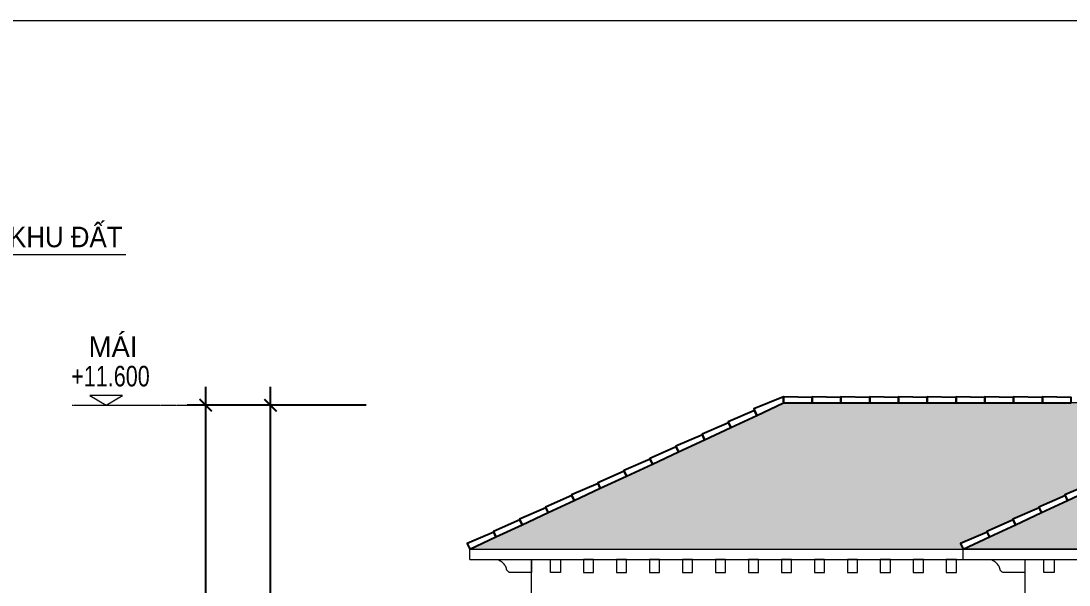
# Model space of a CAD drawing. Header units: millimetres. Extents: x 33748 to 451939, y -263262 to 62681.
# Drawn here: x 343607 to 353805, y -235812 to -230322 of the extents above; entities that cross this region are included whole.
import ezdxf

# ---------------------------------------------------------------- set-up
doc = ezdxf.new("R2010")
doc.units = ezdxf.units.MM
doc.header["$PDMODE"] = 98
doc.linetypes.add('CENTER', pattern=[50.8, 31.75, -6.35, 6.35, -6.35])
doc.layers.get('Defpoints').update_dxf_attribs({"color": 202, "lineweight": 13})
for name, color, linetype, lineweight in [('-CENTER', 143, 'CENTER', 13), ('-DIM', 9, 'Continuous', 13), ('-KH', 143, 'Continuous', 13), ('-LINE1', 7, 'Continuous', 18), ('-TEXT', 7, 'Continuous', 15), ('A72', 9, 'Continuous', 5)]:
    doc.layers.add(name, color=color, linetype=linetype, lineweight=lineweight)
doc.layers.add('-HATCH CONCRETE', color=54, linetype='Continuous')
doc.layers.add('13. NET HATCH', color=252, linetype='Continuous')
doc.styles.add('1', font='arial.ttf')
doc.styles.add('AVANH', font='', dxfattribs={"width": 0.8})
doc.styles.add('vnavanth', font='', dxfattribs={"width": 0.8})
doc.styles.add('X-5M-DH-TUM1$0$AVANTH', font='arial.ttf', dxfattribs={"width": 0.9})
doc.styles.add('X-ALL-SECTION$0$ROMANS', font='arial.ttf')
doc.styles.get('AVANH').set_extended_font_data('.VnAvantH')
doc.styles.get('vnavanth').set_extended_font_data('.VnAvantH')
doc.dimstyles.new('C_100A3', dxfattribs={"dimscale": 100, "dimtxt": 2.5, "dimasz": 1.2, "dimexe": 1.8, "dimexo": 0, "dimgap": 0.75, "dimtad": 1, "dimdec": 0, "dimzin": 0, "dimdsep": 46, "dimtxsty": 'AVANH', "dimblk": 'ARCHTICK', "dimcen": 0, "dimdle": 1.8, "dimclrd": 256, "dimclre": 256, "dimclrt": 7, "dimadec": 0, "dimazin": 0, "dimtfac": 0.0001, "dimtdec": 0, "dimtix": 1, "dimtmove": 2, "dimatfit": 3, "dimldrblk": 'ARCHTICK', "dimfxl": 1.8, "dimtolj": 1, "dimtzin": 0, "dimarcsym": 0})
doc.dimstyles.new('X-ALL-SECTION$0$ARROWS', dxfattribs={"dimscale": 100, "dimtxt": 2, "dimasz": 1, "dimexe": 2, "dimexo": 5, "dimgap": 1, "dimtad": 1, "dimdec": 0, "dimzin": 0, "dimdsep": 46, "dimtxsty": 'X-ALL-SECTION$0$ROMANS', "dimblk": 'X-ALL-SECTION$0$ARROWS', "dimcen": 0, "dimclrd": 256, "dimclre": 256, "dimclrt": 256, "dimazin": 0, "dimtfac": 0.5, "dimtdec": 0, "dimtofl": 0, "dimtmove": 2, "dimatfit": 3, "dimldrblk": 'X-ALL-SECTION$0$ARROWS', "dimfxl": 1, "dimtolj": 1, "dimtzin": 0, "dimlwd": -1, "dimlwe": -1, "dimarcsym": 0})

# ---------------------------------------------------------------- blocks, each defined once
blk = doc.blocks.new('X-ALL-SECTION$0$ARROWS')
blk.add_line((-1, 0), (0, 0))
at = {"const_width": 0.35}
blk.add_lwpolyline([(-1, -1), (0, 0), (-1, 1)], dxfattribs=at)
blk = doc.blocks.new('_ARCHTICK')
at = {"const_width": 0.15}
blk.add_lwpolyline([(-0.5, -0.5), (0.5, 0.5)], dxfattribs=at)
blk = doc.blocks.new('*D1115')
at = {"layer": '-DIM', "lineweight": -2, "transparency": 16777216}
for p, q in [((346035, -238642), (346035, -233882)), ((346966, -234062), (345855, -234062)), ((346966, -238462), (345855, -238462))]:
    blk.add_line(p, q, dxfattribs=at)
at = {"layer": 'Defpoints', "color": 0, "transparency": 16777216}
for p in [(346035, -234062), (346966, -234062), (346966, -238462)]:
    blk.add_point(p, dxfattribs=at)
at = {"layer": '-DIM', "lineweight": -2, "transparency": 16777216, "xscale": 120, "yscale": 120, "zscale": 120}
for p, rotation in [((346035, -234062), 90), ((346035, -238462), 270)]:
    blk.add_blockref('_ARCHTICK', p, dxfattribs=dict(at, rotation=rotation))
at = {"layer": '-DIM', "color": 7, "transparency": 16777216, "insert": (345831, -236262), "char_height": 250, "attachment_point": 5, "rotation": 90, "style": 'AVANH'}
blk.add_mtext('\\A1;4400', dxfattribs=at)
blk = doc.blocks.new('*D1116')
at = {"layer": '-DIM', "lineweight": -2, "transparency": 16777216}
for p, q in [((345405, -246292), (345405, -233882)), ((346966, -234062), (345225, -234062)), ((346966, -246112), (345225, -246112))]:
    blk.add_line(p, q, dxfattribs=at)
at = {"layer": 'Defpoints', "color": 0, "transparency": 16777216}
for p in [(345405, -234062), (346966, -234062), (346966, -246112)]:
    blk.add_point(p, dxfattribs=at)
at = {"layer": '-DIM', "lineweight": -2, "transparency": 16777216, "xscale": 120, "yscale": 120, "zscale": 120}
for p, rotation in [((345405, -234062), 90), ((345405, -246112), 270)]:
    blk.add_blockref('_ARCHTICK', p, dxfattribs=dict(at, rotation=rotation))
at = {"layer": '-DIM', "color": 7, "transparency": 16777216, "insert": (345201, -240087), "char_height": 250, "attachment_point": 5, "rotation": 90, "style": 'AVANH'}
blk.add_mtext('\\A1;12050', dxfattribs=at)

msp = doc.modelspace()

# ---------------------------------------------------------------- hatches: boundary and pattern name
at = {"layer": '13. NET HATCH'}
h = msp.add_hatch(dxfattribs=at)
h.set_pattern_fill('N-ONG-01', color=256, scale=200)
h.set_pattern_definition([(274.9697, (352765.325, -235262.424), (-199.998261, 2400.00021), [184.6944, -4432.664]), (180, (352781.33, -235446.42), (-200, -200), [16, -184]), (0, (352581.33, -235462.42), (200, 200), [56, -144]), (90, (352637.33, -235462.42), (-200, 200), [20, -180]), (270, (352765.33, -235442.42), (200, -200), [20, -180]), (0, (352765.33, -235462.42), (200, 200), [16, -184]), (0, (352581.33, -235446.42), (200, 200), [40, -160]), (85.0303, (352621.325, -235446.424), (199.998261, 2400.00021), [184.6944, -4432.664]), (52.6961, (352621.325, -235436.4244), (-2599.997178, -3400.002148), [52.8016, -5227.35]), (18.4349, (352653.325, -235394.424), (400.0001, 199.9997), [50.5964, -581.859]), (341.5651, (352701.325, -235378.424), (-400.0001, 199.9997), [50.5964, -581.859]), (307.3039, (352749.325, -235394.4244), (2599.997178, -3400.002148), [52.8016, -5227.35]), (20.2249, (352663.325, -235408.424), (-2199.999453, -800.001667), [40.497, -4009.1944]), (339.7751, (352701.325, -235394.424), (2199.999453, -800.001667), [40.497, -4009.1944]), (307.4054, (352739.325, -235408.424), (2000.00199, -2599.998493), [42.802, -4237.385]), (52.5946, (352637.325, -235442.424), (-2000.00199, -2599.998493), [42.802, -4237.385])])
h.paths.add_polyline_path([(352775.5, -235462.4), (352758.5, -235404.9), (355683.2, -234043.2), (351025, -234040.3), (347975.1, -235462.4)])
h = msp.add_hatch(dxfattribs=at)
h.set_pattern_fill('N-ONG-01', color=256, scale=200)
h.set_pattern_definition([(274.9697, (354119.64, -235262.424), (-199.998261, 2400.00021), [184.6944, -4432.664]), (180, (354135.64, -235446.42), (-200, -200), [16, -184]), (0, (353935.64, -235462.42), (200, 200), [56, -144]), (90, (353991.64, -235462.42), (-200, 200), [20, -180]), (270, (354119.64, -235442.42), (200, -200), [20, -180]), (0, (354119.64, -235462.42), (200, 200), [16, -184]), (0, (353935.64, -235446.42), (200, 200), [40, -160]), (85.0303, (353975.64, -235446.424), (199.998261, 2400.00021), [184.6944, -4432.664]), (52.6961, (353975.64, -235436.4244), (-2599.997178, -3400.002148), [52.8016, -5227.35]), (18.4349, (354007.64, -235394.424), (400.0001, 199.9997), [50.5964, -581.859]), (341.5651, (354055.64, -235378.424), (-400.0001, 199.9997), [50.5964, -581.859]), (307.3039, (354103.64, -235394.4244), (2599.997178, -3400.002148), [52.8016, -5227.35]), (20.2249, (354017.64, -235408.424), (-2199.999453, -800.001667), [40.497, -4009.1944]), (339.7751, (354055.64, -235394.424), (2199.999453, -800.001667), [40.497, -4009.1944]), (307.4054, (354093.64, -235408.424), (2000.00199, -2599.998493), [42.802, -4237.385]), (52.5946, (353991.64, -235442.424), (-2000.00199, -2599.998493), [42.802, -4237.385])])
h.paths.add_polyline_path([(352775.5, -235462.4), (355825.3, -234040.3), (358875.1, -235462.4)])

# ---------------------------------------------------------------- linework, layer by layer
at = {"layer": '-CENTER', "ltscale": 0.1}
msp.add_line((344104.6, -234062.3), (346933.5, -234062.3), dxfattribs=at)
at = {"layer": '-HATCH CONCRETE'}
for points in [[(351025, -234040.3), (351025, -233981.2), (350736.2, -234095.5), (350766.6, -234160.8)], [(351305, -234040.3), (351305, -233988.3), (351025, -233980.3), (351025, -234040.3)], [(351585, -234040.3), (351585, -233988.3), (351305, -233980.3), (351305, -234040.3)], [(351865, -234040.3), (351865, -233988.3), (351585, -233980.3), (351585, -234040.3)], [(352145, -234040.3), (352145, -233988.3), (351865, -233980.3), (351865, -234040.3)], [(352425, -234040.3), (352425, -233988.3), (352145, -233980.3), (352145, -234040.3)], [(352705, -234040.3), (352705, -233988.3), (352425, -233980.3), (352425, -234040.3)], [(352985, -234040.3), (352985, -233988.3), (352705, -233980.3), (352705, -234040.3)], [(353265, -234040.3), (353265, -233988.3), (352985, -233980.3), (352985, -234040.3)], [(353545, -234040.3), (353545, -233988.3), (353265, -233980.3), (353265, -234040.3)], [(353825, -234040.3), (353825, -233988.3), (353545, -233980.3), (353545, -234040.3)], [(350766.6, -234160.8), (350744.6, -234113.6), (350487.4, -234224.7), (350512.8, -234279.1)], [(350512.8, -234279.1), (350490.8, -234232), (350233.7, -234343), (350259, -234397.4)], [(350259, -234397.4), (350237.1, -234350.3), (349979.9, -234461.4), (350005.3, -234515.8)], [(350005.3, -234515.8), (349983.3, -234468.6), (349726.1, -234579.7), (349751.5, -234634.1)], [(349751.5, -234634.1), (349729.5, -234587), (349472.4, -234698), (349497.7, -234752.4)], [(349497.7, -234752.4), (349475.8, -234705.3), (349218.6, -234816.4), (349244, -234870.8)], [(349244, -234870.8), (349222, -234823.6), (348964.8, -234934.7), (348990.2, -234989.1)], [(354044.3, -234870.8), (354022.3, -234823.6), (353765.2, -234934.7), (353790.5, -234989.1)], [(348990.2, -234989.1), (348968.2, -234942), (348711.1, -235053), (348736.4, -235107.4)], [(353790.5, -234989.1), (353768.6, -234942), (353511.4, -235053), (353536.8, -235107.4)], [(348736.4, -235107.4), (348714.5, -235060.3), (348457.3, -235171.4), (348482.7, -235225.8)], [(353536.8, -235107.4), (353514.8, -235060.3), (353257.6, -235171.4), (353283, -235225.8)], [(348482.7, -235225.8), (348460.7, -235178.6), (348203.6, -235289.7), (348228.9, -235344.1)], [(353283, -235225.8), (353261, -235178.6), (353003.9, -235289.7), (353029.2, -235344.1)], [(348228.9, -235344.1), (348206.9, -235297), (347949.8, -235408), (347975.1, -235462.4)], [(353029.2, -235344.1), (353007.3, -235297), (352750.1, -235408), (352775.5, -235462.4)]]:
    msp.add_lwpolyline(points, close=True, dxfattribs=at)
at = {"layer": '-KH'}
msp.add_line((344286.5, -234062.3), (344586.5, -234062.3), dxfattribs=at)
msp.add_lwpolyline([(344595.6, -233966.3), (344277.5, -233966.3), (344436.5, -234062.3)], close=True, dxfattribs=at)
msp.add_solid([(344436.5, -234062.3), (344436.5, -233966.3), (344595.6, -233966.3), (344436.5, -234062.3)], dxfattribs=at)
at = {"layer": '-LINE1'}
for p, q in [((347975.1, -235462.4), (351025, -234040.3)), ((355825.3, -234040.3), (351025, -234040.3)), ((352775.5, -235462.4), (355825.3, -234040.3)), ((347975.1, -235462.4), (358875.1, -235462.4)), ((347975.1, -235562.4), (347975.1, -235462.4)), ((347975.1, -235562.4), (358875.1, -235562.4)), ((348575.1, -238012.4), (348575.1, -235562.4)), ((352775.5, -235562.4), (352775.5, -235462.4))]:
    msp.add_line(p, q, dxfattribs=at)
at = {"layer": '-LINE1', "lineweight": 20}
msp.add_line((353375.5, -235562.4), (353375.5, -241847.2), dxfattribs=at)
at = {"layer": '-LINE1'}
for points in [[(352775.5, -235462.4), (355825.3, -234040.3), (358875.1, -235462.4)], [(348361.9, -235689.4), (348357.6, -235688.2), (348353.6, -235686.5), (348349.7, -235684.3), (348346.1, -235681.7), (348342.8, -235678.7), (348339.9, -235675.4), (348337.4, -235671.7), (348335.4, -235667.8), (348333.7, -235663.7), (348332.6, -235659.4), (348330.4, -235650.5), (348327.5, -235641.7), (348323.8, -235633.3), (348319.6, -235625.1), (348314.6, -235617.4), (348309.1, -235610), (348303, -235603.1), (348296.4, -235596.7), (348289.2, -235590.9), (348281.7, -235585.7), (348273.7, -235581.1), (348265.4, -235577.1), (348264, -235576.4), (348262.6, -235575.6), (348261.4, -235574.7), (348260.2, -235573.6), (348259.1, -235572.5), (348258.2, -235571.2), (348257.3, -235569.9), (348256.6, -235568.5), (348256, -235567), (348255.6, -235565.5), (348255.3, -235564), (348255.1, -235562.4), (348575.1, -235562.4), (348575.1, -235690.4), (348574.1, -235690.4), (348370.7, -235690.4), (348366.2, -235690.2)], [(348758.2, -235690.4), (348758.2, -235562.4), (348858.2, -235562.4), (348858.2, -235690.4)], [(349179.2, -235690.4), (349179.2, -235562.4), (349079.2, -235562.4), (349079.2, -235690.4)], [(349500.3, -235690.4), (349500.3, -235562.4), (349400.3, -235562.4), (349400.3, -235690.4)], [(349821.3, -235690.4), (349821.3, -235562.4), (349721.3, -235562.4), (349721.3, -235690.4)], [(350142.3, -235690.4), (350142.3, -235562.4), (350042.3, -235562.4), (350042.3, -235690.4)], [(350463.4, -235690.4), (350463.4, -235562.4), (350363.4, -235562.4), (350363.4, -235690.4)], [(350784.4, -235690.4), (350784.4, -235562.4), (350684.4, -235562.4), (350684.4, -235690.4)], [(351105.4, -235690.4), (351105.4, -235562.4), (351005.4, -235562.4), (351005.4, -235690.4)], [(351426.5, -235690.4), (351426.5, -235562.4), (351326.5, -235562.4), (351326.5, -235690.4)], [(351747.5, -235690.4), (351747.5, -235562.4), (351647.5, -235562.4), (351647.5, -235690.4)], [(352068.5, -235690.4), (352068.5, -235562.4), (351968.5, -235562.4), (351968.5, -235690.4)], [(352389.6, -235690.4), (352389.6, -235562.4), (352289.6, -235562.4), (352289.6, -235690.4)], [(352710.6, -235690.4), (352710.6, -235562.4), (352610.6, -235562.4), (352610.6, -235690.4)], [(353162.2, -235689.4), (353158, -235688.2), (353153.9, -235686.5), (353150, -235684.3), (353146.4, -235681.7), (353143.2, -235678.7), (353140.3, -235675.4), (353137.8, -235671.7), (353135.7, -235667.8), (353134.1, -235663.7), (353132.9, -235659.4), (353130.7, -235650.5), (353127.8, -235641.7), (353124.2, -235633.3), (353119.9, -235625.1), (353115, -235617.4), (353109.4, -235610), (353103.3, -235603.1), (353096.7, -235596.7), (353089.6, -235590.9), (353082, -235585.7), (353074, -235581.1), (353065.7, -235577.1), (353064.3, -235576.4), (353063, -235575.6), (353061.7, -235574.7), (353060.5, -235573.6), (353059.5, -235572.5), (353058.5, -235571.2), (353057.7, -235569.9), (353056.9, -235568.5), (353056.4, -235567), (353055.9, -235565.5), (353055.6, -235564), (353055.5, -235562.4), (353375.5, -235562.4), (353375.5, -235690.4), (353374.4, -235690.4), (353171, -235690.4), (353166.6, -235690.2)], [(353558.5, -235690.4), (353558.5, -235562.4), (353658.5, -235562.4), (353658.5, -235690.4)]]:
    msp.add_lwpolyline(points, close=True, dxfattribs=at)
at = {"layer": 'Defpoints'}
msp.add_lwpolyline([(336947.2, -252596.8), (368447.2, -252596.8), (368447.2, -230321.8), (336947.2, -230321.8)], close=True, dxfattribs=at)
msp.add_lwpolyline([(336947.2, -252596.8), (368447.2, -252596.8), (368447.2, -230321.8), (336947.2, -230321.8)], close=True, dxfattribs=at)

# ---------------------------------------------------------------- texts
at = {"layer": '-TEXT', "color": 2, "style": 'X-5M-DH-TUM1$0$AVANTH', "width": 0.9}
msp.add_text('RANH GIỚI KHU ĐẤT', height=200, dxfattribs=at).set_placement((342088.4, -232524.3))
at = {"layer": '-TEXT', "color": 2, "style": 'vnavanth'}
msp.add_text('M¸I', height=200, dxfattribs=at).set_placement((344265.3, -233593))
at = {"layer": '-TEXT', "style": '1', "width": 0.75}
msp.add_text('+11.600', height=200, dxfattribs=at).set_placement((344096.5, -233879))

# ---------------------------------------------------------------- dimensions: what is measured, and where the dimension line sits
at = {"layer": '-DIM'}
for base, p1, picture, middle in [((345405.4, -234062.3), (346965.6, -246112.4), '*D1116', (345201.1, -240087.3)), ((346035.4, -234062.3), (346965.6, -238462.4), '*D1115', (345831.1, -236262.3))]:
    dim = msp.add_linear_dim(base=base, p1=p1, p2=(346965.6, -234062.3), angle=90, dimstyle='C_100A3', dxfattribs=at)
    dim.commit()
    dim.dimension.update_dxf_attribs({"geometry": picture, "text_midpoint": middle})

# ---------------------------------------------------------------- leaders
at = {"layer": 'A72'}
msp.add_leader([(341275.1, -232594.3), (344626.2, -232594.3)], dimstyle='X-ALL-SECTION$0$ARROWS', override={"dimasz": 2, "dimtad": 0}, dxfattribs=at)

doc.saveas('drawing.dxf')
